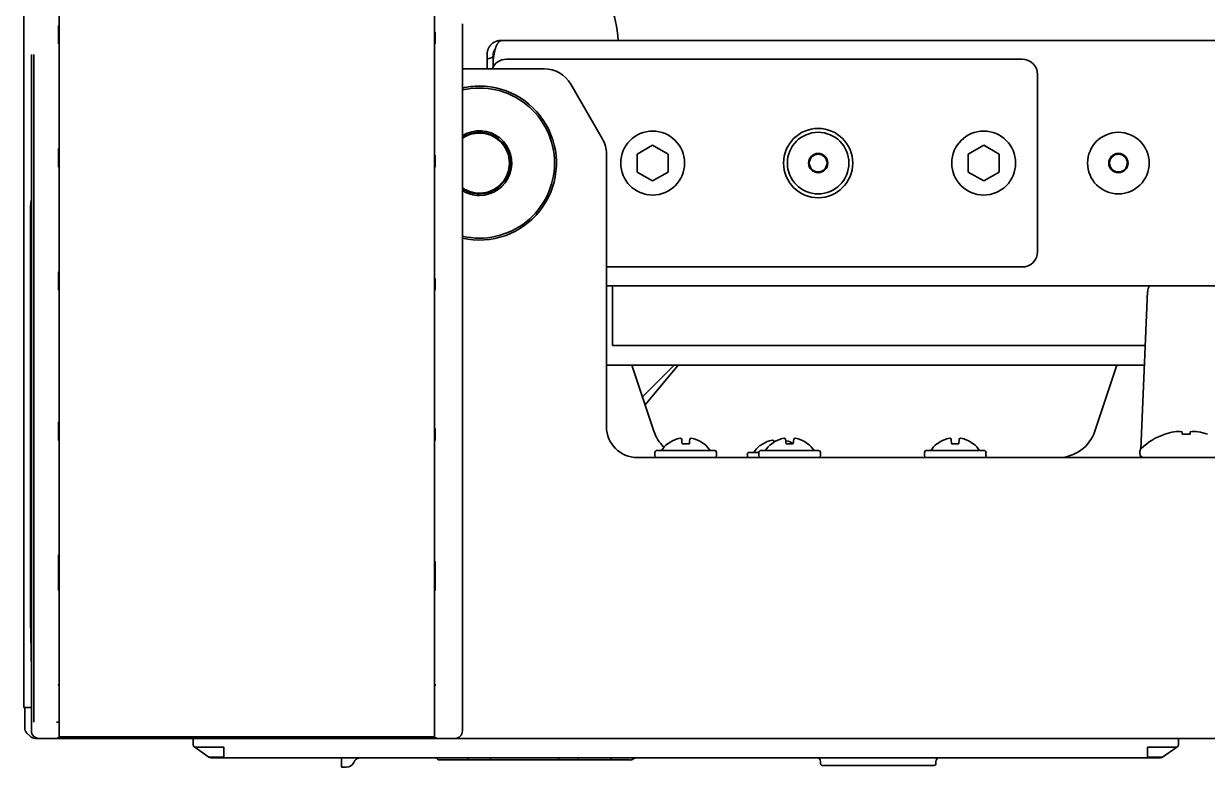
# Model space of a CAD drawing. Header units: inches. Extents: x 885 to 6823, y 710 to 5493.
# Drawn here: x 2616.8 to 2770.5, y 784.5 to 881.1 of the extents above; entities that cross this region are included whole.
import ezdxf

# ---------------------------------------------------------------- set-up
doc = ezdxf.new("R2010")
doc.units = ezdxf.units.IN
doc.layers.add('1', color=7, linetype='Continuous', true_color=0xffffff)

msp = doc.modelspace()

# ---------------------------------------------------------------- linework, layer by layer
at = {"layer": '1', "color": 7, "linetype": 'Continuous', "lineweight": 35}
for p, q in [((2621.41, 977.01), (2621.41, 790.21)), ((2670.16, 977.01), (2670.16, 790.21)), ((2616.78, 889.48), (2616.78, 792.21)), ((2673.78, 877.07), (2673.78, 881.07)), ((2673.78, 877.07), (2673.78, 881.07)), ((2621.31, 878.44), (2621.31, 879.98)), ((2621.31, 879.98), (2621.31, 878.44)), ((2670.25, 879.98), (2670.25, 878.44)), ((2670.25, 878.44), (2670.25, 879.98)), ((2679.04, 878.9), (2678.95, 878.89)), ((3205.52, 878.9), (2679.04, 878.9)), ((2617.78, 789.21), (2617.78, 877.07)), ((2617.78, 789.21), (2617.78, 877.07)), ((2618.12, 790.33), (2618.12, 877.07)), ((2618.12, 877.07), (2618.12, 790.33)), ((2673.78, 789.21), (2673.78, 877.07)), ((2673.78, 789.21), (2673.78, 877.07)), ((2676.98, 875.21), (2676.98, 876.46)), ((2677.78, 876.2), (2677.78, 876.75)), ((2746.48, 876.46), (2679.48, 876.46)), ((2684.4, 875.21), (2673.78, 875.21)), ((2677.78, 876.19), (2677.78, 875.51)), ((2748.48, 851.46), (2748.48, 874.46)), ((2691.94, 866.14), (2687.86, 873.21)), ((2692.48, 828.71), (2692.48, 864.14)), ((2696.48, 864.11), (2698.48, 865.27)), ((2696.48, 861.8), (2696.48, 864.11)), ((2698.48, 865.27), (2700.48, 864.11)), ((2700.48, 864.11), (2700.48, 861.8)), ((2739.48, 864.11), (2741.48, 865.27)), ((2739.48, 861.8), (2739.48, 864.11)), ((2741.48, 865.27), (2743.48, 864.11)), ((2743.48, 864.11), (2743.48, 861.8)), ((2621.31, 862.44), (2621.31, 863.98)), ((2621.31, 863.98), (2621.31, 862.44)), ((2670.25, 863.98), (2670.25, 862.44)), ((2670.25, 862.44), (2670.25, 863.98)), ((2698.48, 860.65), (2696.48, 861.8)), ((2700.48, 861.8), (2698.48, 860.65)), ((2741.48, 860.65), (2739.48, 861.8)), ((2743.48, 861.8), (2741.48, 860.65)), ((2617.68, 804.61), (2617.68, 857.43)), ((2692.48, 849.46), (2746.48, 849.46)), ((2621.31, 846.44), (2621.31, 847.98)), ((2621.31, 847.98), (2621.31, 846.44)), ((2670.25, 847.98), (2670.25, 846.44)), ((2670.25, 846.44), (2670.25, 847.98)), ((2692.48, 847.02), (3205.52, 847.02)), ((2693.28, 847.02), (2693.28, 841.46)), ((2762.78, 846.27), (2761.89, 825.81)), ((2693.28, 841.46), (2693.28, 839.26)), ((2762.48, 839.26), (2693.28, 839.26)), ((2762.37, 836.71), (2692.48, 836.71)), ((2695.77, 836.71), (2698.64, 828.12)), ((2701.28, 836.71), (2697.15, 832.58)), ((2701.8, 836.71), (2697.49, 831.56)), ((2755.92, 828.12), (2758.79, 836.71)), ((2621.31, 826.94), (2621.31, 828.48)), ((2621.31, 828.48), (2621.31, 826.94)), ((2670.25, 828.48), (2670.25, 826.94)), ((2670.25, 826.94), (2670.25, 828.48)), ((2765.03, 827.73), (2765.03, 827.75)), ((2767.28, 827.73), (2767.28, 828.05)), ((2768.28, 828.05), (2768.28, 827.73)), ((2700.45, 826.5), (2700.41, 826.5)), ((2705.15, 826.5), (2705.11, 826.5)), ((2712.45, 826.25), (2712.41, 826.25)), ((2713.95, 826.5), (2713.91, 826.5)), ((2714.27, 826.72), (2714.25, 826.89)), ((2718.65, 826.5), (2718.61, 826.5)), ((2735.45, 826.5), (2735.41, 826.5)), ((2740.15, 826.5), (2740.11, 826.5)), ((3193.78, 824.71), (2696.48, 824.71)), ((2698.78, 825.36), (2698.78, 824.96)), ((2706.63, 825.61), (2698.93, 825.61)), ((2706.78, 824.96), (2706.78, 825.36)), ((2710.78, 825.11), (2710.78, 824.71)), ((2712.28, 825.36), (2710.93, 825.36)), ((2712.28, 825.36), (2712.28, 824.96)), ((2720.13, 825.61), (2712.43, 825.61)), ((2720.28, 824.96), (2720.28, 825.36)), ((2733.78, 825.36), (2733.78, 824.96)), ((2741.63, 825.61), (2733.93, 825.61)), ((2741.78, 824.96), (2741.78, 825.36)), ((2761.78, 825.5), (2761.78, 825.21)), ((2761.85, 824.95), (2761.84, 824.71)), ((2621.31, 808.34), (2621.31, 811.19)), ((2621.31, 811.19), (2621.31, 808.34)), ((2670.25, 811.19), (2670.25, 808.34)), ((2670.25, 808.34), (2670.25, 811.19)), ((2621.41, 807.85), (2621.31, 807.94)), ((2617.78, 796.96), (2617.7, 801.79)), ((2617.78, 792.21), (2616.78, 792.21)), ((2616.91, 792.21), (2616.91, 789.62)), ((2621.03, 790.33), (2621.28, 790.33)), ((2617.2, 788.91), (2617.61, 788.5)), ((2621.41, 790.21), (2621.41, 788.41)), ((2670.16, 790.21), (2670.16, 788.41)), ((2618.51, 788.21), (2618.32, 788.21)), ((2618.51, 788.21), (2618.78, 788.21)), ((2672.78, 788.21), (2618.78, 788.21)), ((2618.78, 788.21), (2672.78, 788.21)), ((2670.16, 788.41), (2621.41, 788.41)), ((2638.78, 788.21), (2638.78, 787.47)), ((2638.78, 788.21), (2638.78, 787.47)), ((2668.14, 788.24), (2668.14, 788.41)), ((2672.79, 788.21), (3263.78, 788.21)), ((2766.78, 788.21), (2766.78, 787.47)), ((2766.78, 788.21), (2766.78, 787.47)), ((2639, 787.06), (2642.78, 787.06)), ((2640.85, 785.79), (2639, 787.06)), ((2640.85, 785.79), (2639, 787.06)), ((2642.78, 785.79), (2640.85, 785.79)), ((2642.78, 785.71), (2641.13, 785.71)), ((2641.13, 785.71), (2642.78, 785.71)), ((2642.78, 785.79), (2642.78, 787.06)), ((2642.78, 785.79), (2642.78, 787.06)), ((2762.78, 785.71), (2642.78, 785.71)), ((2762.78, 785.71), (2642.78, 785.71)), ((2658.08, 785.44), (2658.08, 785.71)), ((2702.78, 785.71), (2702.78, 785.71)), ((2762.78, 787.06), (2766.56, 787.06)), ((2762.78, 785.79), (2762.78, 787.06)), ((2762.78, 785.79), (2762.78, 787.06)), ((2764.71, 785.79), (2762.78, 785.79)), ((2764.43, 785.71), (2762.78, 785.71)), ((2764.43, 785.71), (2762.78, 785.71)), ((2764.71, 785.79), (2766.56, 787.06)), ((2764.71, 785.79), (2766.56, 787.06)), ((2658.08, 784.73), (2658.08, 785.44)), ((2658.08, 784.46), (2658.08, 784.73)), ((2658.73, 784.46), (2658.08, 784.46)), ((2659.65, 785.08), (2659.69, 785.17)), ((2659.68, 785.15), (2659.65, 785.08)), ((2674.31, 785.41), (2670.74, 785.41)), ((2677.51, 785.41), (2674.31, 785.41)), ((2681.25, 785.41), (2677.51, 785.41)), ((2682.45, 785.41), (2681.25, 785.41)), ((2686.44, 785.41), (2682.45, 785.41)), ((2688.6, 785.41), (2686.44, 785.41)), ((2693.34, 785.41), (2688.6, 785.41)), ((2695.48, 785.41), (2693.34, 785.41)), ((2720.28, 785.21), (2720.28, 784.96)), ((2735.03, 784.71), (2720.53, 784.71)), ((2735.28, 784.96), (2735.28, 785.21))]:
    msp.add_line(p, q, dxfattribs=at)
for centre, radius in [((2719.98, 862.96), 4.5), ((2698.48, 862.96), 4.15), ((2719.98, 862.96), 4), ((2741.48, 862.96), 4.15), ((2758.98, 862.96), 4), ((2719.98, 862.96), 1.25), ((2719.98, 862.96), 1.15), ((2758.98, 862.96), 1.25), ((2758.98, 862.96), 1.15)]:
    msp.add_circle(centre, radius, dxfattribs=at)
for centre, radius, start, end in [((2680.34, 878.2), 13.69, 2.9177, 44.3835), ((2679.48, 874.46), 2, 90, 157.9753), ((2681.78, 876.19), 4, 166.8963, 180), ((2746.48, 874.46), 2, 0, 90), ((2684.4, 871.21), 4, 30, 90), ((2675.98, 862.96), 10, 90, 102.7125), ((2675.98, 862.96), 10, 257.2931, 90), ((2675.98, 862.96), 9.75, 0, 103.0444), ((2675.98, 862.96), 4.2, 270, 121.5844), ((2675.98, 862.96), 4, 270, 123.3619), ((2675.98, 862.96), 3.9, 235.665, 124.335), ((2688.48, 864.14), 4, 0, 30), ((2675.98, 862.96), 9.75, 256.9556, 0), ((2675.98, 862.96), 4, 236.6325, 270), ((2675.98, 862.96), 4.2, 238.41, 270), ((2746.48, 851.46), 2, 270, 0), ((2764.28, 846.21), 1.5, 147.2701, 177.5), ((2696.48, 828.71), 4, 180, 270), ((2703.38, 829.71), 5, 198.4841, 226.8066), ((2751.18, 829.71), 5, 270, 341.5159), ((2767.78, 819.76), 8.45, 108.9925, 133.7747), ((2767.78, 819.76), 8.44, 100.6622, 109.0271), ((2767.78, 819.76), 7.99, 86.4122, 93.5878), ((2767.78, 819.76), 8.44, 70.9729, 79.3378), ((2702.78, 823.61), 3.74, 129.3791, 147.6759), ((2702.78, 823.61), 3.74, 32.3241, 50.6111), ((2714.78, 823.36), 3.74, 129.3791, 147.6759), ((2716.28, 823.61), 3.74, 129.3791, 147.6759), ((2716.28, 823.61), 3.74, 32.3241, 50.6111), ((2737.78, 823.61), 3.74, 129.3791, 147.6759), ((2737.78, 823.61), 3.74, 32.3241, 50.6111), ((2762.28, 825.5), 0.5, 133.7747, 180), ((2699.06, 825.36), 0.283, 118.0725, 180), ((2699.06, 824.96), 0.283, 180, 241.9275), ((2706.5, 825.36), 0.283, 0, 61.9275), ((2706.5, 824.96), 0.283, 298.0725, 0), ((2711.06, 825.11), 0.283, 118.0725, 180), ((2712.56, 825.36), 0.283, 118.0725, 180), ((2712.56, 824.96), 0.283, 180, 241.9275), ((2720, 825.36), 0.283, 0, 61.9275), ((2720, 824.96), 0.283, 298.0725, 0), ((2734.06, 825.36), 0.283, 118.0725, 180), ((2734.06, 824.96), 0.283, 180, 241.9275), ((2741.5, 825.36), 0.283, 0, 61.9275), ((2741.5, 824.96), 0.283, 298.0725, 0), ((2762.28, 825.21), 0.5, 180, 270), ((2617.91, 789.62), 1, 180, 225), ((2618.32, 789.21), 1, 225, 270), ((2639.28, 787.47), 0.5, 180, 235.7131), ((2639.28, 787.47), 0.5, 180.0001, 235.7132), ((2766.28, 787.47), 0.5, 304.2869, 0), ((2766.28, 787.47), 0.5, 304.2868, 359.9999), ((2641.13, 786.21), 0.5, 235.7131, 270), ((2641.13, 786.21), 0.5, 235.7133, 270), ((2670.28, 785.46), 0.25, 23.5782, 90), ((2689.05, 785.46), 0.25, 90, 156.4218), ((2692.88, 785.46), 0.25, 23.5782, 90), ((2719.78, 785.21), 0.5, 0, 90), ((2735.78, 785.21), 0.5, 90, 180), ((2764.43, 786.21), 0.5, 270, 304.2869), ((2764.43, 786.21), 0.5, 270, 304.2867), ((2658.73, 785.46), 1, 270, 337.9757), ((2660.58, 784.71), 1, 126.9617, 153.7693), ((2670.74, 785.66), 0.25, 203.5782, 270), ((2688.6, 785.66), 0.25, 270, 336.4218), ((2693.34, 785.66), 0.25, 203.5782, 270), ((2720.53, 784.96), 0.25, 180, 270), ((2735.03, 784.96), 0.25, 270, 0)]:
    msp.add_arc(centre, radius, start, end, dxfattribs=at)
for centre, major_axis, ratio, start_param, end_param in [((2621.68, 857.43), (3.46, -2), 0.999797, 3.435773, 3.665103), ((2702.52, 823.55), (-0.81, 3.6), 0.902278, 6.178468, 6.295334), ((2702.23, 823.55), (-0.38, 3.67), 0.420739, 6.027806, 6.144672), ((2703.33, 823.55), (-0.38, -3.67), 0.420739, 3.280106, 3.396972), ((2703.04, 823.55), (-0.81, -3.6), 0.902278, 3.129444, 3.24631), ((2716.02, 823.55), (-0.81, 3.6), 0.902278, 6.178468, 6.295334), ((2715.73, 823.55), (-0.38, 3.67), 0.420739, 6.027806, 6.144672), ((2716.83, 823.55), (-0.38, -3.67), 0.420739, 3.280106, 3.396972), ((2716.54, 823.55), (-0.81, -3.6), 0.902278, 3.129444, 3.24631), ((2737.52, 823.55), (-0.81, 3.6), 0.902278, 6.178468, 6.295334), ((2737.23, 823.55), (-0.38, 3.67), 0.420739, 6.027806, 6.144672), ((2738.33, 823.55), (-0.38, -3.67), 0.420739, 3.280106, 3.396972), ((2738.04, 823.55), (-0.81, -3.6), 0.902278, 3.129444, 3.24631), ((2766.75, 819.76), (0, -8.32), 0.707107, 3.051363, 3.231822), ((2768.81, 819.76), (0, 8.32), 0.707107, 6.192956, 6.373415), ((2702.78, 823.59), (-3.62, 0.87), 0.997235, 5.247399, 5.62012), ((2702.48, 823.59), (-0.27, 3.72), 0.017407, 5.611261, 5.983982), ((2703.08, 823.59), (-0.27, -3.72), 0.017407, 3.440796, 3.813517), ((2702.79, 823.59), (-3.62, -0.87), 0.997235, 3.804658, 4.177379), ((2714.78, 823.34), (-3.62, 0.87), 0.997235, 5.247399, 5.62012), ((2714.52, 823.3), (-0.81, 3.6), 0.902278, 6.178468, 6.295334), ((2716.28, 823.59), (-3.62, 0.87), 0.997235, 5.247399, 5.62012), ((2714.23, 823.3), (-0.38, 3.67), 0.420739, 6.027806, 6.144672), ((2715.98, 823.59), (-0.27, 3.72), 0.017407, 5.611261, 5.983982), ((2714.79, 823.34), (-3.62, -0.87), 0.997235, 3.949751, 4.177379), ((2716.58, 823.59), (-0.27, -3.72), 0.017407, 3.440796, 3.813517), ((2716.29, 823.59), (-3.62, -0.87), 0.997235, 3.804658, 4.177379), ((2737.78, 823.59), (-3.62, 0.87), 0.997235, 5.247399, 5.62012), ((2737.48, 823.59), (-0.27, 3.72), 0.017407, 5.611261, 5.983982), ((2738.08, 823.59), (-0.27, -3.72), 0.017407, 3.440796, 3.813517), ((2737.79, 823.59), (-3.62, -0.87), 0.997235, 3.804658, 4.177379), ((2621.32, 808.35), (0, 0.707), 0.006171, 1.576967, 2.190511), ((2621.32, 808.35), (0, 0.707), 0.006171, 1.576967, 2.190511), ((2670.24, 808.35), (0, 0.707), 0.006171, 4.0925, 4.706218), ((2670.24, 808.35), (0, 0.707), 0.006171, 4.092675, 4.706218), ((2617.75, 804.61), (0, 4), 0.017455, 1.570796, 2.356194), ((2618.78, 789.21), (-0.707, -0.707), 0.999695, 5.497939, 7.068431), ((2618.78, 789.21), (-0.707, -0.707), 0.999695, 5.497939, 7.068431), ((2672.78, 789.21), (0.707, -0.707), 0.999695, 5.497939, 7.068431), ((2672.78, 789.21), (0.707, -0.707), 0.999695, 5.497939, 7.068431), ((2621.17, 788.53), (-0.224, -0.112), 0.99981, 1.107255, 2.284134), ((2670.39, 788.53), (0.224, -0.112), 0.99981, 3.999051, 5.17593), ((2677.33, 785.46), (0, 0.25), 0.381966, 5.123906, 6.283185), ((2696.47, 785.46), (0.544, 0), 0.459854, 1.570796, 2.730076), ((2677.51, 785.66), (0, 0.25), 0.381966, 1.982313, 3.141593), ((2695.48, 785.66), (0.544, 0), 0.459854, 4.712389, 5.871668)]:
    msp.add_ellipse(centre, major_axis=major_axis, ratio=ratio, start_param=start_param, end_param=end_param, dxfattribs=at)
for points, knots in [([(2621.31, 879.98), (2621.31, 880.02), (2621.31, 880.06), (2621.31, 880.15), (2621.31, 880.19), (2621.31, 880.27), (2621.31, 880.31), (2621.31, 880.38), (2621.31, 880.42), (2621.31, 880.47), (2621.31, 880.49), (2621.31, 880.53), (2621.32, 880.54), (2621.32, 880.59), (2621.32, 880.63), (2621.32, 880.69), (2621.32, 880.73), (2621.32, 880.79), (2621.32, 880.81), (2621.32, 880.83), (2621.32, 880.83), (2621.32, 880.84)], [0, 0, 0, 0, 0.125, 0.125, 0.25, 0.25, 0.375, 0.375, 0.5, 0.5, 0.5625, 0.5625, 0.625, 0.625, 0.75, 0.75, 0.875, 0.9375, 0.96875, 0.96875, 1, 1, 1, 1]), ([(2621.32, 880.84), (2621.32, 880.83), (2621.32, 880.83), (2621.32, 880.81), (2621.32, 880.79), (2621.32, 880.73), (2621.32, 880.69), (2621.32, 880.63), (2621.32, 880.59), (2621.32, 880.54), (2621.31, 880.53), (2621.31, 880.49), (2621.31, 880.47), (2621.31, 880.42), (2621.31, 880.38), (2621.31, 880.31), (2621.31, 880.27), (2621.31, 880.19), (2621.31, 880.15), (2621.31, 880.06), (2621.31, 880.02), (2621.31, 879.98)], [0, 0, 0, 0, 0.03125, 0.03125, 0.0625, 0.125, 0.25, 0.25, 0.375, 0.375, 0.4375, 0.4375, 0.5, 0.5, 0.625, 0.625, 0.75, 0.75, 0.875, 0.875, 1, 1, 1, 1]), ([(2676.98, 877.1), (2676.98, 877.1), (2676.98, 877.12), (2676.98, 877.14), (2676.98, 877.16), (2676.98, 877.18), (2676.98, 877.2), (2676.98, 877.22), (2676.99, 877.25), (2676.99, 877.27), (2676.99, 877.29), (2676.99, 877.31), (2677, 877.33), (2677, 877.35), (2677, 877.37), (2677, 877.39), (2677.01, 877.41), (2677.01, 877.43), (2677.02, 877.45), (2677.02, 877.48), (2677.03, 877.5), (2677.03, 877.52), (2677.03, 877.54), (2677.04, 877.56), (2677.05, 877.58), (2677.05, 877.6), (2677.06, 877.62), (2677.06, 877.64), (2677.07, 877.66), (2677.08, 877.68), (2677.08, 877.69), (2677.09, 877.71), (2677.1, 877.73), (2677.1, 877.75), (2677.11, 877.77), (2677.12, 877.79), (2677.13, 877.81), (2677.14, 877.83), (2677.14, 877.85), (2677.15, 877.87), (2677.16, 877.88), (2677.17, 877.9), (2677.18, 877.92), (2677.19, 877.94), (2677.2, 877.96), (2677.21, 877.97), (2677.22, 877.99), (2677.23, 878.01), (2677.24, 878.03), (2677.25, 878.04), (2677.26, 878.06), (2677.27, 878.08), (2677.28, 878.09), (2677.29, 878.11), (2677.3, 878.13), (2677.32, 878.14), (2677.33, 878.16), (2677.34, 878.17), (2677.35, 878.19), (2677.36, 878.21), (2677.37, 878.22), (2677.39, 878.24), (2677.4, 878.25), (2677.41, 878.27), (2677.43, 878.28), (2677.44, 878.3), (2677.45, 878.31), (2677.47, 878.33), (2677.5, 878.36), (2677.53, 878.39), (2677.57, 878.43), (2677.6, 878.46), (2677.64, 878.49), (2677.68, 878.52), (2677.72, 878.55), (2677.75, 878.58), (2677.79, 878.6), (2677.83, 878.63), (2677.87, 878.65), (2677.91, 878.67), (2677.95, 878.69), (2677.99, 878.71), (2678.03, 878.73), (2678.07, 878.75), (2678.11, 878.77), (2678.15, 878.78), (2678.19, 878.8), (2678.23, 878.81), (2678.27, 878.82), (2678.31, 878.83), (2678.35, 878.84), (2678.39, 878.85), (2678.43, 878.86), (2678.47, 878.87), (2678.51, 878.88), (2678.55, 878.88), (2678.59, 878.89), (2678.63, 878.89), (2678.66, 878.89), (2678.67, 878.89)], [0, 0, 0, 0, 0.007389, 0.014772, 0.022148, 0.029517, 0.036879, 0.044235, 0.051584, 0.058927, 0.066263, 0.073593, 0.080917, 0.088234, 0.095545, 0.102851, 0.11015, 0.117443, 0.12473, 0.132011, 0.139286, 0.146556, 0.15382, 0.161078, 0.16833, 0.175578, 0.182819, 0.190055, 0.197286, 0.204512, 0.211732, 0.218948, 0.226158, 0.233363, 0.240563, 0.247758, 0.254949, 0.262134, 0.269315, 0.276492, 0.283663, 0.29083, 0.297993, 0.305151, 0.312305, 0.319455, 0.326601, 0.333742, 0.340879, 0.348012, 0.355142, 0.362267, 0.369389, 0.376507, 0.383621, 0.390731, 0.397838, 0.404942, 0.412042, 0.419138, 0.426232, 0.433322, 0.440409, 0.447493, 0.454573, 0.461651, 0.468726, 0.475798, 0.493613, 0.511357, 0.529031, 0.546636, 0.564173, 0.581643, 0.599048, 0.616388, 0.633665, 0.650879, 0.668031, 0.685123, 0.702157, 0.719132, 0.73605, 0.752913, 0.769721, 0.786476, 0.803179, 0.819831, 0.836433, 0.852987, 0.869493, 0.885954, 0.90237, 0.918742, 0.935073, 0.951363, 0.967613, 0.983825, 1, 1, 1, 1]), ([(2677.88, 877.1), (2677.89, 877.11), (2677.89, 877.14), (2677.9, 877.18), (2677.91, 877.22), (2677.91, 877.26), (2677.92, 877.3), (2677.93, 877.34), (2677.94, 877.37), (2677.94, 877.41), (2677.95, 877.45), (2677.96, 877.49), (2677.97, 877.53), (2677.98, 877.57), (2677.99, 877.6), (2678, 877.64), (2678.01, 877.68), (2678.02, 877.72), (2678.03, 877.75), (2678.04, 877.79), (2678.05, 877.82), (2678.06, 877.86), (2678.07, 877.89), (2678.08, 877.93), (2678.09, 877.96), (2678.1, 877.99), (2678.11, 878.03), (2678.13, 878.06), (2678.14, 878.09), (2678.15, 878.12), (2678.16, 878.15), (2678.17, 878.18), (2678.19, 878.21), (2678.2, 878.24), (2678.21, 878.27), (2678.23, 878.3), (2678.25, 878.35), (2678.29, 878.42), (2678.35, 878.51), (2678.41, 878.6), (2678.48, 878.67), (2678.55, 878.73), (2678.6, 878.77), (2678.64, 878.8), (2678.68, 878.82), (2678.71, 878.83), (2678.72, 878.84), (2678.74, 878.84), (2678.75, 878.85), (2678.76, 878.85), (2678.78, 878.86), (2678.79, 878.86), (2678.8, 878.87), (2678.81, 878.87), (2678.83, 878.87), (2678.84, 878.88), (2678.86, 878.88), (2678.87, 878.88), (2678.88, 878.88), (2678.9, 878.89), (2678.91, 878.89), (2678.92, 878.89), (2678.94, 878.89), (2678.95, 878.89), (2678.95, 878.89)], [0, 0, 0, 0, 0.013836, 0.027649, 0.041439, 0.055211, 0.068965, 0.082704, 0.09643, 0.110143, 0.123844, 0.137536, 0.151217, 0.164889, 0.178553, 0.192206, 0.205851, 0.219486, 0.233112, 0.246726, 0.260329, 0.27392, 0.287498, 0.301061, 0.314609, 0.32814, 0.341652, 0.355146, 0.368618, 0.382069, 0.395495, 0.408896, 0.42227, 0.435616, 0.448932, 0.462217, 0.47547, 0.519492, 0.570399, 0.628112, 0.692591, 0.736851, 0.774522, 0.805669, 0.830349, 0.848621, 0.857154, 0.865675, 0.874184, 0.882679, 0.891161, 0.899629, 0.908083, 0.916522, 0.924945, 0.933353, 0.941745, 0.95012, 0.958479, 0.96682, 0.975143, 0.983447, 0.991733, 1, 1, 1, 1]), ([(2678.84, 878.9), (2678.81, 878.9), (2678.78, 878.9), (2678.73, 878.9), (2678.7, 878.89), (2678.67, 878.89)], [0, 0, 0, 0, 0.5, 0.5, 1, 1, 1, 1]), ([(2678.01, 877.73), (2678.01, 877.73), (2678, 877.72), (2677.99, 877.71), (2677.99, 877.7), (2677.98, 877.69), (2677.97, 877.68), (2677.96, 877.67), (2677.95, 877.66), (2677.95, 877.65), (2677.94, 877.64), (2677.93, 877.63), (2677.92, 877.61), (2677.92, 877.6), (2677.91, 877.59), (2677.9, 877.58), (2677.9, 877.57), (2677.89, 877.55), (2677.88, 877.54), (2677.88, 877.53), (2677.87, 877.52), (2677.87, 877.5), (2677.86, 877.49), (2677.86, 877.48), (2677.85, 877.46), (2677.85, 877.45), (2677.84, 877.44), (2677.84, 877.42), (2677.83, 877.41), (2677.83, 877.4), (2677.82, 877.38), (2677.82, 877.37), (2677.81, 877.36), (2677.81, 877.34), (2677.81, 877.33), (2677.8, 877.31), (2677.8, 877.3), (2677.8, 877.29), (2677.8, 877.27), (2677.79, 877.26), (2677.79, 877.24), (2677.79, 877.23), (2677.79, 877.21), (2677.79, 877.2), (2677.78, 877.19), (2677.78, 877.17), (2677.78, 877.16), (2677.78, 877.14), (2677.78, 877.13), (2677.78, 877.11), (2677.78, 877.1), (2677.78, 877.1)], [0, 0, 0, 0, 0.012529, 0.033476, 0.054397, 0.075292, 0.096163, 0.117009, 0.137832, 0.158631, 0.179409, 0.200165, 0.2209, 0.241615, 0.262311, 0.282987, 0.303645, 0.324286, 0.344909, 0.365517, 0.386108, 0.406685, 0.427248, 0.447797, 0.468333, 0.488857, 0.50937, 0.529872, 0.550363, 0.570845, 0.591318, 0.611784, 0.632241, 0.652692, 0.673137, 0.693577, 0.714012, 0.734443, 0.754871, 0.775296, 0.795719, 0.816141, 0.836563, 0.856985, 0.877407, 0.897832, 0.918258, 0.938687, 0.95912, 0.979558, 1, 1, 1, 1]), ([(2621.31, 863.98), (2621.31, 864.02), (2621.31, 864.06), (2621.31, 864.15), (2621.31, 864.19), (2621.31, 864.27), (2621.31, 864.31), (2621.31, 864.38), (2621.31, 864.42), (2621.31, 864.47), (2621.31, 864.49), (2621.31, 864.53), (2621.32, 864.54), (2621.32, 864.59), (2621.32, 864.63), (2621.32, 864.69), (2621.32, 864.73), (2621.32, 864.79), (2621.32, 864.81), (2621.32, 864.83), (2621.32, 864.83), (2621.32, 864.84)], [0, 0, 0, 0, 0.125, 0.125, 0.25, 0.25, 0.375, 0.375, 0.5, 0.5, 0.5625, 0.5625, 0.625, 0.625, 0.75, 0.75, 0.875, 0.9375, 0.96875, 0.96875, 1, 1, 1, 1]), ([(2621.32, 864.84), (2621.32, 864.83), (2621.32, 864.83), (2621.32, 864.81), (2621.32, 864.79), (2621.32, 864.73), (2621.32, 864.69), (2621.32, 864.63), (2621.32, 864.59), (2621.32, 864.54), (2621.31, 864.53), (2621.31, 864.49), (2621.31, 864.47), (2621.31, 864.42), (2621.31, 864.38), (2621.31, 864.31), (2621.31, 864.27), (2621.31, 864.19), (2621.31, 864.15), (2621.31, 864.06), (2621.31, 864.02), (2621.31, 863.98)], [0, 0, 0, 0, 0.03125, 0.03125, 0.0625, 0.125, 0.25, 0.25, 0.375, 0.375, 0.4375, 0.4375, 0.5, 0.5, 0.625, 0.625, 0.75, 0.75, 0.875, 0.875, 1, 1, 1, 1]), ([(2621.31, 847.98), (2621.31, 848.02), (2621.31, 848.06), (2621.31, 848.15), (2621.31, 848.19), (2621.31, 848.27), (2621.31, 848.31), (2621.31, 848.38), (2621.31, 848.42), (2621.31, 848.47), (2621.31, 848.49), (2621.31, 848.53), (2621.32, 848.54), (2621.32, 848.59), (2621.32, 848.63), (2621.32, 848.69), (2621.32, 848.73), (2621.32, 848.79), (2621.32, 848.81), (2621.32, 848.83), (2621.32, 848.83), (2621.32, 848.84)], [0, 0, 0, 0, 0.125, 0.125, 0.25, 0.25, 0.375, 0.375, 0.5, 0.5, 0.5625, 0.5625, 0.625, 0.625, 0.75, 0.75, 0.875, 0.9375, 0.96875, 0.96875, 1, 1, 1, 1]), ([(2621.32, 848.84), (2621.32, 848.83), (2621.32, 848.83), (2621.32, 848.81), (2621.32, 848.79), (2621.32, 848.73), (2621.32, 848.69), (2621.32, 848.63), (2621.32, 848.59), (2621.32, 848.54), (2621.31, 848.53), (2621.31, 848.49), (2621.31, 848.47), (2621.31, 848.42), (2621.31, 848.38), (2621.31, 848.31), (2621.31, 848.27), (2621.31, 848.19), (2621.31, 848.15), (2621.31, 848.06), (2621.31, 848.02), (2621.31, 847.98)], [0, 0, 0, 0, 0.03125, 0.03125, 0.0625, 0.125, 0.25, 0.25, 0.375, 0.375, 0.4375, 0.4375, 0.5, 0.5, 0.625, 0.625, 0.75, 0.75, 0.875, 0.875, 1, 1, 1, 1]), ([(2621.31, 828.48), (2621.31, 828.52), (2621.31, 828.56), (2621.31, 828.65), (2621.31, 828.69), (2621.31, 828.77), (2621.31, 828.81), (2621.31, 828.88), (2621.31, 828.92), (2621.31, 828.97), (2621.31, 828.99), (2621.31, 829.03), (2621.32, 829.04), (2621.32, 829.09), (2621.32, 829.13), (2621.32, 829.19), (2621.32, 829.23), (2621.32, 829.29), (2621.32, 829.31), (2621.32, 829.33), (2621.32, 829.33), (2621.32, 829.34)], [0, 0, 0, 0, 0.125, 0.125, 0.25, 0.25, 0.375, 0.375, 0.5, 0.5, 0.5625, 0.5625, 0.625, 0.625, 0.75, 0.75, 0.875, 0.9375, 0.96875, 0.96875, 1, 1, 1, 1]), ([(2621.32, 829.34), (2621.32, 829.33), (2621.32, 829.33), (2621.32, 829.31), (2621.32, 829.29), (2621.32, 829.23), (2621.32, 829.19), (2621.32, 829.13), (2621.32, 829.09), (2621.32, 829.04), (2621.31, 829.03), (2621.31, 828.99), (2621.31, 828.97), (2621.31, 828.92), (2621.31, 828.88), (2621.31, 828.81), (2621.31, 828.77), (2621.31, 828.69), (2621.31, 828.65), (2621.31, 828.56), (2621.31, 828.52), (2621.31, 828.48)], [0, 0, 0, 0, 0.03125, 0.03125, 0.0625, 0.125, 0.25, 0.25, 0.375, 0.375, 0.4375, 0.4375, 0.5, 0.5, 0.625, 0.625, 0.75, 0.75, 0.875, 0.875, 1, 1, 1, 1]), ([(2703.25, 826.5), (2703.21, 826.5), (2703.17, 826.5), (2703.09, 826.5), (2703.05, 826.5), (2702.98, 826.5), (2702.94, 826.5), (2702.86, 826.5), (2702.82, 826.5), (2702.7, 826.5), (2702.62, 826.5), (2702.51, 826.5), (2702.47, 826.5), (2702.39, 826.5), (2702.35, 826.5), (2702.31, 826.5)], [0, 0, 0, 0, 0.125, 0.125, 0.25, 0.25, 0.375, 0.375, 0.5, 0.5, 0.75, 0.75, 0.875, 0.875, 1, 1, 1, 1]), ([(2716.75, 826.5), (2716.71, 826.5), (2716.67, 826.5), (2716.59, 826.5), (2716.55, 826.5), (2716.48, 826.5), (2716.44, 826.5), (2716.36, 826.5), (2716.32, 826.5), (2716.2, 826.5), (2716.12, 826.5), (2716.01, 826.5), (2715.97, 826.5), (2715.89, 826.5), (2715.85, 826.5), (2715.81, 826.5)], [0, 0, 0, 0, 0.125, 0.125, 0.25, 0.25, 0.375, 0.375, 0.5, 0.5, 0.75, 0.75, 0.875, 0.875, 1, 1, 1, 1]), ([(2738.25, 826.5), (2738.21, 826.5), (2738.17, 826.5), (2738.09, 826.5), (2738.05, 826.5), (2737.98, 826.5), (2737.94, 826.5), (2737.86, 826.5), (2737.82, 826.5), (2737.7, 826.5), (2737.62, 826.5), (2737.51, 826.5), (2737.47, 826.5), (2737.39, 826.5), (2737.35, 826.5), (2737.31, 826.5)], [0, 0, 0, 0, 0.125, 0.125, 0.25, 0.25, 0.375, 0.375, 0.5, 0.5, 0.75, 0.75, 0.875, 0.875, 1, 1, 1, 1]), ([(2621.32, 812.05), (2621.32, 812.05), (2621.32, 812.04), (2621.32, 812.02), (2621.32, 812), (2621.32, 811.95), (2621.32, 811.9), (2621.32, 811.84), (2621.32, 811.81), (2621.32, 811.76), (2621.31, 811.74), (2621.31, 811.7), (2621.31, 811.69), (2621.31, 811.63), (2621.31, 811.6), (2621.31, 811.52), (2621.31, 811.48), (2621.31, 811.4), (2621.31, 811.36), (2621.31, 811.28), (2621.31, 811.23), (2621.31, 811.19)], [0, 0, 0, 0, 0.03125, 0.03125, 0.0625, 0.125, 0.25, 0.25, 0.375, 0.375, 0.4375, 0.4375, 0.5, 0.5, 0.625, 0.625, 0.75, 0.75, 0.875, 0.875, 1, 1, 1, 1]), ([(2621.31, 807.94), (2621.31, 807.89), (2621.31, 807.84), (2621.31, 807.76), (2621.32, 807.71), (2621.32, 807.63), (2621.32, 807.59), (2621.32, 807.54), (2621.32, 807.52), (2621.32, 807.49), (2621.32, 807.48), (2621.32, 807.46), (2621.32, 807.46), (2621.32, 807.45), (2621.32, 807.45), (2621.32, 807.45), (2621.32, 807.44), (2621.32, 807.44)], [0, 0, 0, 0, 0.25, 0.25, 0.5, 0.5, 0.75, 0.75, 0.875, 0.875, 0.9375, 0.9375, 0.96875, 0.96875, 0.984375, 0.984375, 1, 1, 1, 1]), ([(2621.4, 807.71), (2621.4, 807.71), (2621.39, 807.7), (2621.39, 807.69), (2621.39, 807.69), (2621.38, 807.68), (2621.38, 807.68), (2621.37, 807.67), (2621.37, 807.65), (2621.35, 807.61), (2621.34, 807.58), (2621.32, 807.52), (2621.32, 807.49), (2621.32, 807.46)], [0, 0, 0, 0, 0.068941, 0.111262, 0.111262, 0.132422, 0.132422, 0.153582, 0.322866, 0.322866, 0.661433, 0.661433, 1, 1, 1, 1]), ([(2670.16, 807.71), (2670.16, 807.71), (2670.17, 807.7), (2670.17, 807.69), (2670.18, 807.69), (2670.18, 807.68), (2670.18, 807.68), (2670.19, 807.67), (2670.19, 807.65), (2670.21, 807.61), (2670.22, 807.58), (2670.24, 807.52), (2670.24, 807.49), (2670.24, 807.46)], [0, 0, 0, 0, 0.06898, 0.111299, 0.111299, 0.132459, 0.132459, 0.153618, 0.322895, 0.322895, 0.661447, 0.661447, 1, 1, 1, 1]), ([(2670.25, 807.94), (2670.25, 807.89), (2670.25, 807.84), (2670.25, 807.76), (2670.25, 807.71), (2670.24, 807.63), (2670.24, 807.59), (2670.24, 807.54), (2670.24, 807.52), (2670.24, 807.49), (2670.24, 807.48), (2670.24, 807.46), (2670.24, 807.46), (2670.24, 807.45), (2670.24, 807.45), (2670.24, 807.45), (2670.24, 807.44), (2670.24, 807.44)], [0, 0, 0, 0, 0.25, 0.25, 0.5, 0.5, 0.75, 0.75, 0.875, 0.875, 0.9375, 0.9375, 0.96875, 0.96875, 0.984375, 0.984375, 1, 1, 1, 1]), ([(2621.32, 795.25), (2621.32, 795.22), (2621.32, 795.2), (2621.33, 795.16), (2621.33, 795.15), (2621.33, 795.12), (2621.34, 795.11), (2621.35, 795.08), (2621.35, 795.07), (2621.36, 795.04), (2621.37, 795.02), (2621.39, 794.99), (2621.39, 794.98), (2621.4, 794.96)], [0, 0, 0, 0, 0.287398, 0.287398, 0.431096, 0.431096, 0.574795, 0.574795, 0.718494, 0.718494, 0.862193, 0.862193, 1, 1, 1, 1]), ([(2670.24, 795.25), (2670.24, 795.22), (2670.24, 795.2), (2670.24, 795.16), (2670.23, 795.15), (2670.23, 795.13), (2670.23, 795.12), (2670.22, 795.11), (2670.22, 795.1), (2670.21, 795.07), (2670.2, 795.04), (2670.18, 794.99), (2670.17, 794.98), (2670.16, 794.96)], [0, 0, 0, 0, 0.286246, 0.286246, 0.429369, 0.429369, 0.50093, 0.50093, 0.572492, 0.572492, 0.858738, 0.858738, 1, 1, 1, 1]), ([(2670.24, 795.25), (2670.24, 795.23), (2670.24, 795.22), (2670.24, 795.2), (2670.24, 795.19), (2670.23, 795.15), (2670.23, 795.12), (2670.21, 795.08), (2670.21, 795.07), (2670.2, 795.04), (2670.19, 795.02), (2670.18, 795), (2670.17, 794.99), (2670.17, 794.98), (2670.16, 794.97), (2670.16, 794.96), (2670.16, 794.96), (2670.16, 794.96)], [0, 0, 0, 0, 0.142465, 0.142465, 0.284931, 0.284931, 0.569861, 0.569861, 0.712327, 0.712327, 0.854792, 0.854792, 0.926025, 0.926025, 0.997258, 0.997258, 1, 1, 1, 1]), ([(2660.58, 785.71), (2660.53, 785.71), (2660.48, 785.7), (2660.37, 785.69), (2660.32, 785.68), (2660.22, 785.64), (2660.17, 785.62), (2660.07, 785.57), (2660.03, 785.54), (2659.98, 785.51)], [0, 0, 0, 0, 0.25, 0.25, 0.5, 0.5, 0.75, 0.75, 1, 1, 1, 1]), ([(2674.5, 785.56), (2674.5, 785.57), (2674.51, 785.58), (2674.51, 785.6), (2674.52, 785.6), (2674.52, 785.61), (2674.53, 785.62), (2674.54, 785.64), (2674.56, 785.66), (2674.58, 785.68), (2674.59, 785.68), (2674.6, 785.69), (2674.62, 785.7), (2674.64, 785.7), (2674.65, 785.71), (2674.66, 785.71), (2674.67, 785.71), (2674.67, 785.71)], [0, 0, 0, 0, 0.125, 0.125, 0.1875, 0.1875, 0.25, 0.25, 0.5, 0.5, 0.625, 0.625, 0.75, 0.875, 0.9375, 0.9375, 1, 1, 1, 1]), ([(2686.27, 785.56), (2686.27, 785.57), (2686.26, 785.58), (2686.25, 785.6), (2686.25, 785.61), (2686.23, 785.64), (2686.22, 785.66), (2686.2, 785.67), (2686.2, 785.68), (2686.19, 785.68), (2686.19, 785.68), (2686.18, 785.69), (2686.16, 785.7), (2686.15, 785.7), (2686.14, 785.71), (2686.13, 785.71), (2686.13, 785.71), (2686.12, 785.71)], [0, 0, 0, 0, 0.125, 0.125, 0.25, 0.25, 0.5, 0.5, 0.5625, 0.5625, 0.625, 0.625, 0.75, 0.875, 0.9375, 0.9375, 1, 1, 1, 1]), ([(2674.5, 785.56), (2674.49, 785.54), (2674.49, 785.53), (2674.48, 785.51), (2674.47, 785.5), (2674.46, 785.48), (2674.45, 785.47), (2674.43, 785.46), (2674.42, 785.45), (2674.4, 785.43), (2674.38, 785.42), (2674.35, 785.41), (2674.34, 785.41), (2674.33, 785.41), (2674.32, 785.41), (2674.31, 785.41), (2674.31, 785.41)], [0, 0, 0, 0, 0.125, 0.125, 0.25, 0.25, 0.375, 0.375, 0.5, 0.5, 0.75, 0.75, 0.875, 0.9375, 0.9375, 1, 1, 1, 1]), ([(2686.27, 785.56), (2686.27, 785.55), (2686.28, 785.53), (2686.29, 785.51), (2686.29, 785.5), (2686.31, 785.48), (2686.31, 785.47), (2686.33, 785.46), (2686.33, 785.45), (2686.35, 785.44), (2686.36, 785.43), (2686.37, 785.42), (2686.38, 785.42), (2686.4, 785.41), (2686.41, 785.41), (2686.42, 785.41), (2686.43, 785.41), (2686.44, 785.41), (2686.44, 785.41)], [0, 0, 0, 0, 0.125, 0.125, 0.25, 0.25, 0.375, 0.375, 0.5, 0.5, 0.625, 0.625, 0.75, 0.75, 0.875, 0.9375, 0.9375, 1, 1, 1, 1])]:
    msp.add_open_spline(points, degree=3, knots=knots, dxfattribs=at)
for points in [[(2676.98, 876.46), (2676.98, 876.67), (2676.98, 876.89), (2676.98, 877.1)], [(2677.78, 876.75), (2677.51, 876.65), (2677.25, 876.56), (2676.98, 876.46)], [(2677.78, 877.1), (2677.78, 876.98), (2677.78, 876.86), (2677.78, 876.75)], [(2621.17, 788.28), (2621.18, 788.27), (2621.26, 788.26), (2621.58, 788.25), (2621.98, 788.25), (2622.41, 788.24), (2622.86, 788.24), (2623.23, 788.24), (2623.42, 788.24)], [(2668.14, 788.24), (2668.36, 788.24), (2668.79, 788.24), (2669.39, 788.24), (2669.83, 788.25), (2670.13, 788.26), (2670.32, 788.27), (2670.38, 788.27), (2670.39, 788.28)]]:
    msp.add_open_spline(points, degree=3, dxfattribs=at)

doc.saveas('drawing.dxf')
